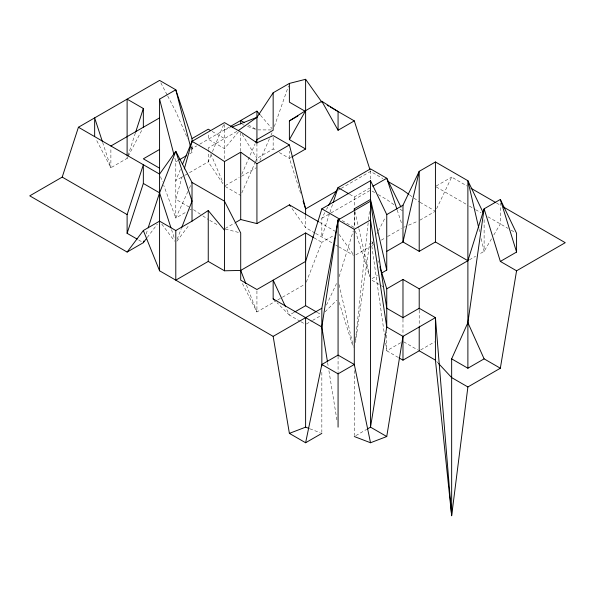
<?xml version="1.0" encoding="UTF-8"?>
<svg xmlns="http://www.w3.org/2000/svg" width="595" height="595" viewBox="0 0 595 595"><rect width="100%" height="100%" fill="white"/><g stroke="black" fill="none" stroke-linecap="round" stroke-linejoin="round"><path stroke-width="0.45" stroke-dasharray="2.98 2.23" d="M174.871 158.248L175.793 161.825L175.793 218.038L186.614 211.798M189.701 153.8L192.021 152.461L192.021 145.976M240.707 151.294L240.707 132.893M324.833 212.623L321.843 218.268L321.843 237.003L329.667 213.189M354.293 212.393L354.293 227.558L341.932 220.418M355.498 339.708L368.417 220.604M368.521 219.681L369.621 209.522M355.475 342.527L369.607 243.355M182.286 176.12L175.793 199.303L188.935 206.889M339.15 276.653L353.214 231.068M135.37 133.005L127.114 158.367L110.886 167.738L95.944 139.074M146.192 233.939L147.612 229.566M329.957 212.311L332.85 203.49M274.362 126.497L288.486 86M177.146 239.227L181.207 228.844M306.291 282.119L321.843 242.329L334.204 235.196M180.382 169.478L175.793 180.568L184.294 175.659M211.069 155.005L208.25 161.825L188.935 172.981M212.482 151.599L224.122 123.455M241.808 174.194L255.091 143.841M241.808 192.929L255.091 162.584M255.456 161.736L256.928 158.367L273.157 148.995L276.251 150.78M259.881 160.605L269.468 138.687M270.948 135.318L272.056 132.789M187.871 191.538L175.793 218.038L163.707 185.298M189.381 188.228L192.021 182.434M326.476 305.086L336.911 282.655M436.618 208.719L451.657 177.102L467.112 186.027M371.771 243.928L372.604 242.299M376.761 234.147L378.011 231.7M378.427 230.882L385.084 217.844M141.632 130.528L127.114 158.367L127.114 156.515M326.536 209.395L327.823 206.971M491.529 238.818L484.114 251.343L478.707 254.467M493.85 234.906L500.343 223.951L500.343 203.081M147.255 237.487L157.333 224.129M176.916 241.198L189.225 224.865M238.387 131.971L224.479 148.616L208.25 139.245L208.25 132.849M325.086 311.825L336.77 300.192M191.285 146.928L192.021 148.616L196.662 145.939M199.749 144.154L229.112 127.196M175.793 161.825L178.113 160.486M236.84 131.428L208.25 147.939L208.971 149.635M185.067 175.213L188.161 173.428M225.252 185.64L239.16 177.615M241.481 176.276L256.162 167.797M189.701 210.013L191.248 209.12M290.933 157.474L289.386 158.367L279.338 152.565M225.252 228.443L234.519 223.088M338.072 190.162L340.385 188.823M341.158 188.377L370.521 171.427L382.89 178.56M349.659 194.305L354.293 196.982L369.748 188.057M321.843 218.268L330.344 213.36M331.11 212.913L369.748 190.608M436.202 186.027L451.657 177.102M277.025 300.356L256.928 311.959L241.949 282.61M277.798 299.91L281.658 297.679M282.432 297.232L304.067 284.745M355.84 254.853L369.748 246.821M372.068 245.482L373.615 244.59M381.343 240.127L385.203 237.896M387.524 236.557L401.432 228.532M419.981 220.135L435.428 211.21M294.019 312.382L289.386 315.06L277.054 302.773M372.068 278.557L377.475 275.433M306.388 323.978L311.795 320.854M312.568 320.408L320.296 315.952M469.433 259.822L475.613 256.252M400.658 342.757L386.75 350.79L385.441 341.604M420.747 349.897L434.662 341.865M355.84 435.637L366.661 429.389M403.789 227.283L405.411 226.576M408.653 225.17L417.578 221.288M224.479 129.874L230.458 127.672M257.836 129.881L271.357 129.941M225.379 229.12L238.9 232.511M242.41 124.534L244.121 125.158M247.535 126.415L256.081 129.561M309.883 428.802L320.132 432.729M496.475 202.977L500.343 205.208M436.202 186.919L467.886 205.208M469.433 206.101L474.84 209.224M475.613 209.671L481.02 212.794M487.974 216.811L508.071 228.413M511.157 230.191L515.025 232.422M419.981 202.285L434.662 210.764M372.068 191.054L375.162 192.839M378.249 194.625L386.75 199.533L394.128 204.836M248.435 124.965L256.162 129.427M212.11 131.428L224.479 138.568M319.522 222.255L334.978 231.18M292.004 208.533L305.614 227.64L314.889 232.987M315.662 233.433L332.657 243.251M335.751 245.036L338.072 246.375M338.838 246.821L353.519 255.3M225.252 186.533L240.707 195.458M314.115 237.874L321.843 242.329M372.068 280.342L380.569 285.25M381.343 285.697L383.656 287.035M209.797 220.41L218.298 225.319M403.752 341.865L417.66 349.897M398.338 357.483L386.75 350.79L386.75 332.293M317.202 312.382L320.296 314.167M300.207 321.3L289.386 315.06L285.912 307.578M300.981 321.746L305.614 324.424M138.702 240.008L141.796 241.793M193.568 209.708L202.069 215.39M202.843 215.903L208.25 219.518M409.613 194.937L413.302 197.592M414.038 198.128L419.207 201.839M400.026 209.09L402.979 211.21M436.678 361.5L437.927 362.838M260.536 115.318L271.96 128.55M161.803 224.129L174.677 241.198M339.113 234.43L353.252 254.273M222.954 183.81L208.25 161.825L208.25 149.791M242.135 134.299L256.928 158.367M160.851 82.861L167.255 95.148M167.678 95.966L175.793 111.525L187.596 138.501M210.771 153.874L223.036 182.695M246.449 285.139L256.928 311.959L256.928 290.427M160.524 176.678L162.435 181.847M397.185 209.998L401.528 223.229M171.524 229.566L174.655 239.19M102.63 142.369L110.886 167.738L110.886 147.798M300.579 193.219L289.386 158.367L289.386 151.212M371.897 241.325L373.273 245.72M377.951 260.677L378.502 262.432M355.394 231.076L369.696 276.809M339.165 302.416L353.192 347.272M191.099 148.876L192.021 152.461M478.916 228.703L479.741 232.325M481.199 238.669L484.114 251.343L484.114 219.176M354.918 211.537L358.666 227.84M358.874 228.74L369.688 275.827M339.105 284.685L353.259 346.26M327.592 362.511L328.328 367.07M328.923 370.707L336.889 419.877M371.83 246.107L384.526 335.178M419.207 310.092L419.207 325.829M402.979 319.217L402.979 334.948M370.521 170.728L370.521 179.98M354.293 196.982L354.293 207.082M354.293 211.515L354.293 227.297M354.293 370.559L354.293 435.599M338.072 356.033L338.072 372.663M321.843 372.329L321.843 432.461M305.614 216.037L305.614 227.64M273.157 137.378L273.157 148.995M256.928 143.202L256.928 161.795M224.479 124.444L224.479 160.323M192.021 145.872L192.021 148.616"/><path stroke-width="0.89" d="M143.343 127.248L143.343 108.513L127.114 99.142L127.114 155.355M321.843 433.383L305.614 442.754L289.386 433.383L273.157 336.376L159.572 270.792L159.572 99.142L175.793 89.778L192.021 138.568L192.021 142.272M224.479 230.168L208.25 210.541L192.021 221.154L175.793 230.525L175.793 280.163L208.25 261.421L224.479 270.792L240.707 270.435L305.614 232.965L313.342 237.427M208.25 261.421L208.25 210.541M224.479 202.144L224.479 161.557L208.25 150.713L192.021 141.342L182.501 164.361M235.293 222.642L240.707 219.518L240.707 152.194L224.479 161.557M305.614 261.644L305.614 232.965M483.319 212.928L467.886 180.716L435.428 161.981L419.207 171.345L402.979 205.208L402.979 241.972L386.75 251.343M419.207 251.343L419.207 171.345L402.979 241.972L419.207 251.343L435.428 241.972L467.886 260.714L467.886 368.231L451.657 358.859L467.886 322.683L484.114 208.823L500.343 199.451L516.572 233.314L516.572 252.057L500.343 261.421L484.114 208.823L467.886 260.714L419.207 288.82L402.979 279.449L386.75 288.82L386.75 327.005L370.521 427.158L367.435 428.943M503.43 206.993L565.25 242.686L516.572 270.792L500.343 368.231L467.886 386.966L451.657 515.709L435.428 360.154L435.428 317.633L419.207 308.27L402.979 317.633L386.75 308.27L370.521 201.214L338.072 219.949L321.843 308.27L321.843 365.858M327.443 361.604L321.843 327.005L338.072 219.949L354.293 229.32L370.521 219.949L386.75 327.005L402.979 336.376L435.428 317.633L451.657 515.709L451.657 358.859M354.293 436.529L370.521 442.754L386.75 436.529L402.979 336.376M305.614 442.754L321.843 364.482L338.072 355.111L354.293 364.482L370.521 442.754M184.286 168.987L192.021 141.342L224.479 122.607L240.707 131.971L256.928 142.822L273.157 135.586L289.386 144.957L305.614 208.897L305.614 215.145M294.793 311.936L305.614 305.689L305.614 261.421L321.843 208.823L370.521 180.716L386.75 214.579L386.75 270.078L381.343 273.202M146.697 238.231L143.343 242.686L127.114 252.057L29.75 195.844L62.207 177.102L78.428 127.248L159.572 80.407L175.793 89.778L190.4 146.192M135.653 132.127L143.343 108.513M127.114 233.314L127.114 214.579L143.343 164.726L143.343 183.461L127.114 233.314L137.162 239.116M143.343 242.686L143.908 240.938M148.177 227.818L159.572 192.832L175.793 151.316L192.021 182.434L192.021 221.154M333.141 202.605L338.072 187.611L370.521 168.876L386.75 178.247L400.948 207.09M181.542 227.982L192.021 201.17L175.793 151.316L159.572 174.097L78.428 127.248M255.828 142.16L256.928 139.632L273.157 130.26L273.157 92.783L289.386 83.419L305.614 79.291L321.843 102.154L321.843 101.284L305.614 110.655L289.386 120.889L289.386 139.632L305.614 148.995L305.614 79.291M328.671 205.357L338.072 187.611L348.886 193.858M289.386 139.632L305.614 110.655M238.387 130.536L256.928 117.341L273.157 92.783M127.114 252.057L143.343 230.525L159.572 221.154L175.793 230.525M110.886 145.991L159.572 117.884M159.572 149.449L143.343 158.82L159.572 168.184M192.021 138.568L208.25 129.197L210.571 130.536M230.659 126.304L256.928 111.139L259.933 114.619M179.66 159.601L186.614 155.585M289.386 120.889L297.887 115.988M240.707 219.518L256.928 223.594L256.928 163.692L289.386 144.957M291.706 157.028L305.614 148.995M338.072 130.26L338.072 111.525L321.843 101.284L338.072 130.26L354.293 120.889L369.964 169.679M256.928 223.594L289.386 204.858L318.749 221.809M336.525 191.054L305.614 208.897L303.093 201.058M372.842 186.272L386.75 178.247L396.895 209.113M354.293 210.608L354.293 208.823L370.521 199.451L370.521 180.716M305.614 261.421L256.928 289.527L240.707 280.163L240.707 232.965L224.479 201.17L192.021 182.434M386.75 214.579L402.979 205.208M273.157 336.376L321.843 308.27M354.293 364.482L338.072 373.846L321.843 364.482M399.111 357.93L402.979 360.154L419.207 350.79L435.428 360.154M467.886 368.231L484.114 358.859L500.343 368.231M232.162 127.047L256.928 117.341M289.386 433.383L305.614 427.158L309.028 428.474M327.25 105.278L328.797 106.17M330.344 107.063L354.293 120.889M470.98 188.258L495.702 202.531M305.614 111.525L289.386 102.154L289.386 83.419M387.524 181.237L402.979 190.162L408.877 194.409M500.343 261.421L516.572 270.792M244.567 122.741L240.707 120.51L240.707 123.901M321.843 208.823L339.611 219.086M143.343 183.461L159.572 192.832L170.958 227.818M467.886 386.966L451.657 377.594L438.552 363.508M305.614 305.689L316.428 311.936M62.207 177.102L127.114 214.579M285.526 306.745L273.157 280.163L273.157 298.898L321.843 327.005M386.75 436.529L370.521 427.158L370.521 201.214M240.707 152.194L256.928 163.692M273.157 298.898L274.459 300.192M289.386 204.858L290.434 206.324M467.886 322.683L484.114 358.859M143.343 230.525L159.572 270.792M240.707 270.435L245.772 283.413M102.347 141.498L94.657 117.884L94.657 136.619M379.878 266.828L386.75 288.82M500.343 199.451L516.572 252.057M159.572 99.142L173.941 154.663M478.707 227.803L467.886 180.716L467.886 260.714M370.521 199.451L386.75 270.078M354.293 208.823L354.709 210.63M435.428 161.981L435.428 241.972M419.207 288.82L419.207 309.169M419.207 326.752L419.207 350.79M402.979 279.449L402.979 318.295M402.979 336.123L402.979 360.154M354.293 229.32L354.293 364.98M338.072 219.949L338.072 355.617M338.072 373.586L338.072 427.158M305.614 317.633L305.614 427.158M256.928 111.139L256.928 143.202M224.479 201.17L224.479 270.792"/></g></svg>
